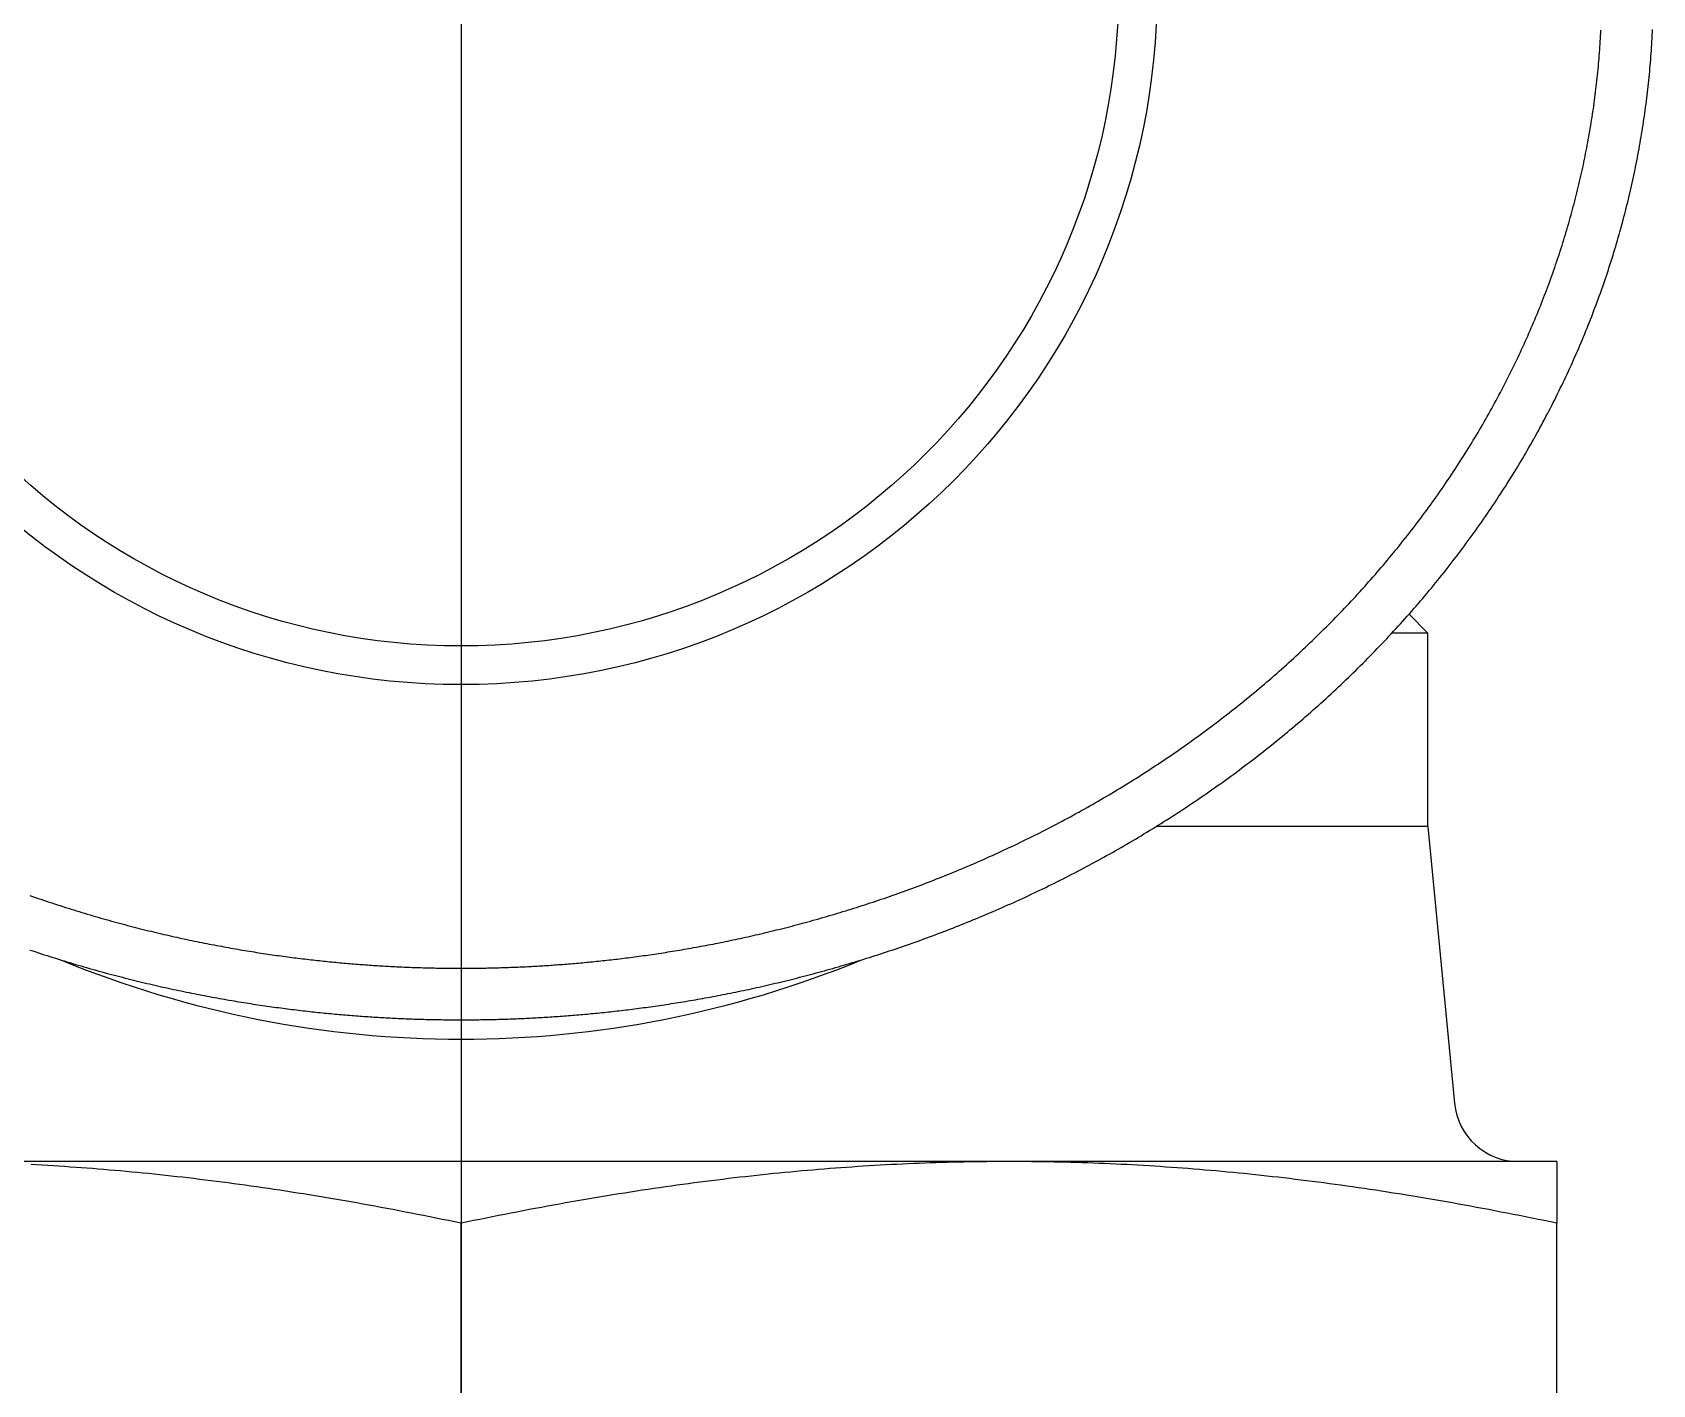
# Model space of a CAD drawing. Extents: x -15.1 to 63.3, y -18.2 to 57.5.
# Drawn here: x 48.72 to 61.28, y 36.47 to 46.96 of the extents above; entities that cross this region are included whole.
import ezdxf

# ---------------------------------------------------------------- set-up
doc = ezdxf.new("R2010")
doc.units = 0
doc.linetypes.add('CENTER', pattern=[50.8, 31.75, -6.35, 6.35, -6.35])
doc.layers.get('0').update_dxf_attribs({"linetype": 'CONTINUOUS'})
doc.layers.add('CENTER', color=1, linetype='CENTER')

msp = doc.modelspace()

# ---------------------------------------------------------------- linework, layer by layer
at = {"color": 7, "linetype": 'CONTINUOUS'}
for p, q in [((59.394709, 42.44666), (59.541369, 42.3)), ((59.541369, 42.3), (59.262148, 42.3)), ((59.541369, 40.8), (59.541369, 42.3)), ((59.541369, 40.8), (57.43376, 40.8)), ((59.541369, 40.8), (59.747894, 38.652144)), ((60.541369, 38.2), (43.541369, 38.2)), ((60.541369, 38.2), (60.541369, 37.721396)), ((52.041369, 12.478604), (52.041369, 37.721396)), ((60.541369, 12.478604), (60.541369, 37.721396))]:
    msp.add_line(p, q, dxfattribs=at)
at = {"color": 7}
for points in [[(52.0414, 39.3, 0), (52.0567, 39.3, 0), (52.0719, 39.3, 0), (52.0872, 39.3001, 0), (52.1025, 39.3002, 0), (52.1178, 39.3003, 0), (52.133, 39.3004, 0), (52.1483, 39.3005, 0), (52.1635, 39.3007, 0), (52.1788, 39.3008, 0), (52.194, 39.301, 0), (52.2093, 39.3013, 0), (52.2245, 39.3015, 0), (52.2397, 39.3018, 0), (52.255, 39.3021, 0), (52.2702, 39.3024, 0), (52.2855, 39.3027, 0), (52.3007, 39.3031, 0), (52.316, 39.3034, 0), (52.3312, 39.3038, 0), (52.3465, 39.3042, 0), (52.3618, 39.3047, 0), (52.3771, 39.3052, 0), (52.3923, 39.3056, 0), (52.4076, 39.3061, 0), (52.4229, 39.3067, 0), (52.4383, 39.3072, 0), (52.4536, 39.3078, 0), (52.4689, 39.3084, 0), (52.4843, 39.309, 0), (52.4996, 39.3097, 0), (52.515, 39.3104, 0), (52.5304, 39.3111, 0), (52.5458, 39.3118, 0), (52.5612, 39.3125, 0), (52.5767, 39.3133, 0), (52.5921, 39.3141, 0), (52.6076, 39.3149, 0), (52.6231, 39.3157, 0), (52.6386, 39.3166, 0), (52.6541, 39.3175, 0), (52.6697, 39.3184, 0), (52.6853, 39.3193, 0), (52.7009, 39.3203, 0), (52.7165, 39.3213, 0), (52.7321, 39.3223, 0), (52.7478, 39.3233, 0), (52.7635, 39.3244, 0), (52.7792, 39.3255, 0), (52.795, 39.3266, 0), (52.8108, 39.3277, 0), (52.8266, 39.3289, 0), (52.8424, 39.33, 0), (52.8583, 39.3312, 0), (52.8742, 39.3325, 0), (52.8901, 39.3337, 0), (52.9061, 39.335, 0), (52.9221, 39.3363, 0), (52.9381, 39.3377, 0), (52.9542, 39.339, 0), (52.9703, 39.3404, 0), (52.9865, 39.3419, 0), (53.0026, 39.3433, 0), (53.0189, 39.3448, 0), (53.0351, 39.3463, 0), (53.0515, 39.3478, 0), (53.0678, 39.3494, 0), (53.0842, 39.3509, 0), (53.1006, 39.3526, 0), (53.1171, 39.3542, 0), (53.1336, 39.3559, 0), (53.1502, 39.3576, 0), (53.1668, 39.3593, 0), (53.1835, 39.3611, 0), (53.2002, 39.3629, 0), (53.217, 39.3647, 0), (53.2338, 39.3666, 0), (53.2506, 39.3685, 0), (53.2676, 39.3704, 0), (53.2845, 39.3724, 0), (53.3015, 39.3744, 0), (53.3186, 39.3765, 0), (53.3357, 39.3785, 0), (53.3529, 39.3806, 0), (53.3701, 39.3828, 0), (53.3874, 39.385, 0), (53.4047, 39.3872, 0), (53.4221, 39.3894, 0), (53.4396, 39.3917, 0), (53.4571, 39.3941, 0), (53.4747, 39.3964, 0), (53.4923, 39.3989, 0), (53.51, 39.4013, 0), (53.5277, 39.4038, 0), (53.5456, 39.4063, 0), (53.5634, 39.4089, 0), (53.5814, 39.4115, 0), (53.5994, 39.4142, 0), (53.6174, 39.4169, 0), (53.6356, 39.4196, 0), (53.6538, 39.4224, 0), (53.672, 39.4252, 0), (53.6904, 39.4281, 0), (53.7088, 39.431, 0), (53.7273, 39.4339, 0), (53.7458, 39.4369, 0), (53.7644, 39.44, 0), (53.7831, 39.4431, 0), (53.8018, 39.4462, 0), (53.8207, 39.4494, 0), (53.8396, 39.4526, 0), (53.8585, 39.4559, 0), (53.8776, 39.4592, 0), (53.8967, 39.4626, 0), (53.9159, 39.466, 0), (53.9352, 39.4695, 0), (53.9545, 39.473, 0), (53.9739, 39.4765, 0), (53.9934, 39.4802, 0), (54.0129, 39.4838, 0), (54.0325, 39.4876, 0), (54.0522, 39.4913, 0), (54.0719, 39.4952, 0), (54.0917, 39.4991, 0), (54.1115, 39.503, 0), (54.1314, 39.507, 0), (54.1513, 39.511, 0), (54.1713, 39.5151, 0), (54.1914, 39.5192, 0), (54.2115, 39.5234, 0), (54.2317, 39.5277, 0), (54.2519, 39.532, 0), (54.2722, 39.5363, 0), (54.2926, 39.5408, 0), (54.313, 39.5452, 0), (54.3334, 39.5497, 0), (54.3539, 39.5543, 0), (54.3745, 39.5589, 0), (54.395, 39.5636, 0), (54.4157, 39.5684, 0), (54.4364, 39.5732, 0), (54.4571, 39.578, 0), (54.4779, 39.5829, 0), (54.4988, 39.5879, 0), (54.5197, 39.5929, 0), (54.5406, 39.598, 0), (54.5616, 39.6031, 0), (54.5826, 39.6083, 0), (54.6036, 39.6135, 0), (54.6247, 39.6188, 0), (54.6459, 39.6242, 0), (54.6671, 39.6296, 0), (54.6883, 39.635, 0), (54.7096, 39.6406, 0), (54.7309, 39.6461, 0), (54.7522, 39.6518, 0), (54.7736, 39.6575, 0), (54.7951, 39.6632, 0), (54.8165, 39.6691, 0), (54.838, 39.6749, 0), (54.8595, 39.6809, 0), (54.8811, 39.6868, 0), (54.9027, 39.6929, 0), (54.9244, 39.699, 0), (54.946, 39.7052, 0), (54.9677, 39.7114, 0), (54.9895, 39.7177, 0), (55.0112, 39.724, 0), (55.033, 39.7305, 0), (55.0548, 39.7369, 0), (55.0767, 39.7434, 0), (55.0986, 39.75, 0), (55.1205, 39.7567, 0), (55.1424, 39.7634, 0), (55.1644, 39.7702, 0), (55.1864, 39.777, 0), (55.2084, 39.7839, 0), (55.2304, 39.7909, 0), (55.2525, 39.7979, 0), (55.2746, 39.805, 0), (55.2967, 39.8121, 0), (55.3188, 39.8193, 0), (55.3409, 39.8266, 0), (55.3631, 39.8339, 0), (55.3853, 39.8413, 0), (55.4075, 39.8488, 0), (55.4297, 39.8563, 0), (55.452, 39.8639, 0), (55.4742, 39.8715, 0), (55.4965, 39.8792, 0), (55.5188, 39.887, 0), (55.5411, 39.8948, 0), (55.5634, 39.9027, 0), (55.5858, 39.9107, 0), (55.6081, 39.9187, 0), (55.6305, 39.9268, 0), (55.6529, 39.935, 0), (55.6752, 39.9432, 0), (55.6976, 39.9515, 0), (55.72, 39.9599, 0), (55.7425, 39.9683, 0), (55.7649, 39.9768, 0), (55.7873, 39.9854, 0), (55.8098, 39.994, 0), (55.8322, 40.0027, 0), (55.8547, 40.0114, 0), (55.8771, 40.0202, 0), (55.8996, 40.0291, 0), (55.9221, 40.0381, 0), (55.9446, 40.0471, 0), (55.9671, 40.0562, 0), (55.9896, 40.0654, 0), (56.0121, 40.0746, 0), (56.0346, 40.0839, 0), (56.0572, 40.0933, 0), (56.0797, 40.1027, 0), (56.1023, 40.1122, 0), (56.1248, 40.1218, 0), (56.1474, 40.1314, 0), (56.1699, 40.1411, 0), (56.1925, 40.1509, 0), (56.2151, 40.1607, 0), (56.2376, 40.1706, 0), (56.2602, 40.1806, 0), (56.2828, 40.1907, 0), (56.3054, 40.2008, 0), (56.3279, 40.2109, 0), (56.3505, 40.2212, 0), (56.3731, 40.2315, 0), (56.3957, 40.2419, 0), (56.4183, 40.2524, 0), (56.4409, 40.2629, 0), (56.4634, 40.2735, 0), (56.486, 40.2842, 0), (56.5086, 40.2949, 0), (56.5312, 40.3057, 0), (56.5537, 40.3166, 0), (56.5763, 40.3275, 0), (56.5989, 40.3385, 0), (56.6214, 40.3496, 0), (56.644, 40.3608, 0), (56.6665, 40.372, 0), (56.6891, 40.3833, 0), (56.7116, 40.3947, 0), (56.7342, 40.4061, 0), (56.7567, 40.4176, 0), (56.7792, 40.4292, 0), (56.8017, 40.4408, 0), (56.8242, 40.4525, 0), (56.8467, 40.4643, 0), (56.8692, 40.4762, 0), (56.8917, 40.4881, 0), (56.9141, 40.5001, 0), (56.9366, 40.5122, 0), (56.959, 40.5243, 0), (56.9814, 40.5365, 0), (57.0039, 40.5488, 0), (57.0263, 40.5611, 0), (57.0487, 40.5736, 0), (57.071, 40.5861, 0), (57.0934, 40.5986, 0), (57.1158, 40.6113, 0), (57.1381, 40.624, 0), (57.1604, 40.6368, 0), (57.1827, 40.6496, 0), (57.205, 40.6625, 0), (57.2273, 40.6755, 0), (57.2495, 40.6886, 0), (57.2718, 40.7017, 0), (57.294, 40.715, 0), (57.3162, 40.7282, 0), (57.3384, 40.7416, 0), (57.3605, 40.755, 0), (57.3827, 40.7685, 0), (57.4048, 40.7821, 0), (57.4269, 40.7957, 0), (57.449, 40.8095, 0), (57.471, 40.8233, 0), (57.4931, 40.8371, 0), (57.5151, 40.851, 0), (57.537, 40.8651, 0), (57.559, 40.8791, 0), (57.5809, 40.8933, 0), (57.6028, 40.9075, 0), (57.6247, 40.9218, 0), (57.6466, 40.9361, 0), (57.6684, 40.9506, 0), (57.6902, 40.9651, 0), (57.7119, 40.9796, 0), (57.7337, 40.9943, 0), (57.7554, 41.009, 0), (57.777, 41.0238, 0), (57.7987, 41.0386, 0), (57.8203, 41.0535, 0), (57.8418, 41.0685, 0), (57.8634, 41.0835, 0), (57.8849, 41.0987, 0), (57.9064, 41.1138, 0), (57.9278, 41.1291, 0), (57.9492, 41.1444, 0), (57.9706, 41.1598, 0), (57.9919, 41.1753, 0), (58.0132, 41.1908, 0), (58.0344, 41.2064, 0), (58.0557, 41.222, 0), (58.0768, 41.2378, 0), (58.098, 41.2536, 0), (58.1191, 41.2694, 0), (58.1401, 41.2853, 0), (58.1612, 41.3013, 0), (58.1821, 41.3174, 0), (58.2031, 41.3335, 0), (58.224, 41.3497, 0), (58.2448, 41.3659, 0), (58.2656, 41.3823, 0), (58.2864, 41.3986, 0), (58.3071, 41.4151, 0), (58.3278, 41.4316, 0), (58.3484, 41.4482, 0), (58.369, 41.4648, 0), (58.3895, 41.4815, 0), (58.41, 41.4982, 0), (58.4305, 41.5151, 0), (58.4509, 41.532, 0), (58.4712, 41.5489, 0), (58.4915, 41.5659, 0), (58.5117, 41.583, 0), (58.5319, 41.6001, 0), (58.5521, 41.6173, 0), (58.5722, 41.6346, 0), (58.5922, 41.6519, 0), (58.6122, 41.6693, 0), (58.6321, 41.6868, 0), (58.652, 41.7043, 0), (58.6718, 41.7218, 0), (58.6916, 41.7395, 0), (58.7113, 41.7572, 0), (58.731, 41.7749, 0), (58.7506, 41.7927, 0), (58.7702, 41.8106, 0), (58.7896, 41.8285, 0), (58.8091, 41.8465, 0), (58.8285, 41.8646, 0), (58.8478, 41.8827, 0), (58.867, 41.9008, 0), (58.8862, 41.9191, 0), (58.9054, 41.9373, 0), (58.9244, 41.9557, 0), (58.9435, 41.974, 0), (58.9624, 41.9925, 0), (58.9813, 42.011, 0), (59.0001, 42.0295, 0), (59.0189, 42.0481, 0), (59.0376, 42.0668, 0), (59.0563, 42.0855, 0), (59.0748, 42.1043, 0), (59.0934, 42.1231, 0), (59.1118, 42.142, 0), (59.1302, 42.1609, 0), (59.1485, 42.1799, 0), (59.1668, 42.1989, 0), (59.185, 42.218, 0), (59.2031, 42.2371, 0), (59.2212, 42.2563, 0), (59.2392, 42.2755, 0), (59.2571, 42.2948, 0), (59.2749, 42.3141, 0), (59.2927, 42.3335, 0), (59.3105, 42.3529, 0), (59.3281, 42.3723, 0), (59.3457, 42.3918, 0), (59.3632, 42.4114, 0), (59.3807, 42.431, 0), (59.398, 42.4506, 0), (59.4153, 42.4703, 0), (59.4326, 42.4901, 0), (59.4497, 42.5098, 0), (59.4668, 42.5297, 0), (59.4838, 42.5495, 0), (59.5008, 42.5694, 0), (59.5176, 42.5894, 0), (59.5344, 42.6094, 0), (59.5512, 42.6294, 0), (59.5678, 42.6495, 0), (59.5844, 42.6696, 0), (59.6009, 42.6898, 0), (59.6173, 42.71, 0), (59.6337, 42.7302, 0), (59.6499, 42.7505, 0), (59.6661, 42.7708, 0), (59.6822, 42.7912, 0), (59.6983, 42.8116, 0), (59.7143, 42.832, 0), (59.7301, 42.8525, 0), (59.746, 42.873, 0), (59.7617, 42.8935, 0), (59.7773, 42.9141, 0), (59.7929, 42.9347, 0), (59.8084, 42.9553, 0), (59.8238, 42.976, 0), (59.8391, 42.9967, 0), (59.8544, 43.0174, 0), (59.8695, 43.0382, 0), (59.8846, 43.059, 0), (59.8996, 43.0798, 0), (59.9146, 43.1007, 0), (59.9294, 43.1216, 0), (59.9442, 43.1425, 0), (59.9588, 43.1635, 0), (59.9735, 43.1844, 0), (59.988, 43.2054, 0), (60.0024, 43.2265, 0), (60.0168, 43.2475, 0), (60.031, 43.2686, 0), (60.0452, 43.2898, 0), (60.0594, 43.3109, 0), (60.0734, 43.3321, 0), (60.0873, 43.3533, 0), (60.1012, 43.3745, 0), (60.115, 43.3958, 0), (60.1287, 43.4171, 0), (60.1423, 43.4384, 0), (60.1559, 43.4597, 0), (60.1694, 43.4811, 0), (60.1827, 43.5025, 0), (60.1961, 43.5239, 0), (60.2093, 43.5453, 0), (60.2224, 43.5668, 0), (60.2355, 43.5883, 0), (60.2485, 43.6098, 0), (60.2614, 43.6313, 0), (60.2742, 43.6529, 0), (60.2869, 43.6745, 0), (60.2996, 43.6961, 0), (60.3121, 43.7177, 0), (60.3246, 43.7393, 0), (60.337, 43.761, 0), (60.3494, 43.7827, 0), (60.3616, 43.8044, 0), (60.3738, 43.8262, 0), (60.3859, 43.848, 0), (60.3979, 43.8697, 0), (60.4098, 43.8915, 0), (60.4216, 43.9134, 0), (60.4334, 43.9352, 0), (60.4451, 43.9571, 0), (60.4567, 43.979, 0), (60.4682, 44.0009, 0), (60.4796, 44.0228, 0), (60.491, 44.0448, 0), (60.5022, 44.0667, 0), (60.5134, 44.0887, 0), (60.5245, 44.1107, 0), (60.5356, 44.1328, 0), (60.5465, 44.1548, 0), (60.5574, 44.1769, 0), (60.5682, 44.199, 0), (60.5789, 44.2211, 0), (60.5895, 44.2432, 0), (60.6, 44.2653, 0), (60.6105, 44.2875, 0), (60.6208, 44.3096, 0), (60.6311, 44.3318, 0), (60.6414, 44.354, 0), (60.6515, 44.3762, 0), (60.6615, 44.3985, 0), (60.6715, 44.4207, 0), (60.6814, 44.443, 0), (60.6912, 44.4653, 0), (60.7009, 44.4876, 0), (60.7106, 44.5099, 0), (60.7202, 44.5323, 0), (60.7296, 44.5546, 0), (60.739, 44.577, 0), (60.7484, 44.5994, 0), (60.7576, 44.6218, 0), (60.7668, 44.6442, 0), (60.7759, 44.6666, 0), (60.7849, 44.689, 0), (60.7938, 44.7115, 0), (60.8026, 44.734, 0), (60.8114, 44.7565, 0), (60.8201, 44.779, 0), (60.8287, 44.8015, 0), (60.8372, 44.824, 0), (60.8456, 44.8465, 0), (60.854, 44.8691, 0), (60.8623, 44.8917, 0), (60.8705, 44.9143, 0), (60.8786, 44.9368, 0), (60.8866, 44.9595, 0), (60.8946, 44.9821, 0), (60.9025, 45.0047, 0), (60.9103, 45.0273, 0), (60.918, 45.05, 0), (60.9256, 45.0727, 0), (60.9332, 45.0954, 0), (60.9407, 45.118, 0), (60.9481, 45.1408, 0), (60.9554, 45.1635, 0), (60.9626, 45.1862, 0), (60.9698, 45.2089, 0), (60.9769, 45.2317, 0), (60.9839, 45.2544, 0), (60.9908, 45.2772, 0), (60.9976, 45.3, 0), (61.0044, 45.3228, 0), (61.0111, 45.3456, 0), (61.0177, 45.3684, 0), (61.0242, 45.3912, 0), (61.0307, 45.414, 0), (61.037, 45.4369, 0), (61.0433, 45.4597, 0), (61.0495, 45.4826, 0), (61.0556, 45.5054, 0), (61.0617, 45.5283, 0), (61.0676, 45.5512, 0), (61.0735, 45.5741, 0), (61.0793, 45.597, 0), (61.0851, 45.6199, 0), (61.0907, 45.6428, 0), (61.0963, 45.6657, 0), (61.1018, 45.6886, 0), (61.1072, 45.7116, 0), (61.1125, 45.7345, 0), (61.1178, 45.7575, 0), (61.123, 45.7804, 0), (61.1281, 45.8034, 0), (61.1331, 45.8264, 0), (61.138, 45.8493, 0), (61.1429, 45.8723, 0), (61.1477, 45.8953, 0), (61.1524, 45.9183, 0), (61.157, 45.9413, 0), (61.1615, 45.9643, 0), (61.166, 45.9873, 0), (61.1704, 46.0104, 0), (61.1747, 46.0334, 0), (61.1789, 46.0564, 0), (61.1831, 46.0795, 0), (61.1872, 46.1025, 0), (61.1912, 46.1256, 0), (61.1951, 46.1486, 0), (61.1989, 46.1717, 0), (61.2027, 46.1948, 0), (61.2064, 46.2178, 0), (61.21, 46.2409, 0), (61.2135, 46.264, 0), (61.2169, 46.2871, 0), (61.2203, 46.3102, 0), (61.2236, 46.3333, 0), (61.2268, 46.3564, 0), (61.2299, 46.3795, 0), (61.233, 46.4026, 0), (61.236, 46.4257, 0), (61.2389, 46.4488, 0), (61.2417, 46.4719, 0), (61.2444, 46.4951, 0), (61.2471, 46.5182, 0), (61.2497, 46.5413, 0), (61.2522, 46.5645, 0), (61.2546, 46.5876, 0), (61.257, 46.6107, 0), (61.2593, 46.6339, 0), (61.2615, 46.657, 0), (61.2636, 46.6802, 0), (61.2656, 46.7033, 0), (61.2676, 46.7265, 0), (61.2695, 46.7496, 0), (61.2713, 46.7728, 0), (61.273, 46.796, 0), (61.2746, 46.8191, 0), (61.2762, 46.8423, 0), (61.2777, 46.8654, 0), (61.2791, 46.8886, 0), (61.2805, 46.9118, 0), (61.2817, 46.9349, 0), (61.2829, 46.9581, 0), (61.284, 46.9813, 0)], [(52.0414, 39.7, 0), (52.0561, 39.7, 0), (52.0708, 39.7, 0), (52.0855, 39.7001, 0), (52.1002, 39.7002, 0), (52.1149, 39.7002, 0), (52.1296, 39.7004, 0), (52.1443, 39.7005, 0), (52.159, 39.7006, 0), (52.1736, 39.7008, 0), (52.1883, 39.701, 0), (52.203, 39.7012, 0), (52.2177, 39.7015, 0), (52.2323, 39.7017, 0), (52.247, 39.702, 0), (52.2617, 39.7023, 0), (52.2763, 39.7026, 0), (52.291, 39.7029, 0), (52.3057, 39.7033, 0), (52.3204, 39.7037, 0), (52.3351, 39.7041, 0), (52.3498, 39.7045, 0), (52.3645, 39.705, 0), (52.3792, 39.7054, 0), (52.3939, 39.7059, 0), (52.4087, 39.7064, 0), (52.4234, 39.707, 0), (52.4382, 39.7075, 0), (52.4529, 39.7081, 0), (52.4677, 39.7087, 0), (52.4825, 39.7093, 0), (52.4973, 39.71, 0), (52.5121, 39.7106, 0), (52.5269, 39.7113, 0), (52.5418, 39.7121, 0), (52.5566, 39.7128, 0), (52.5715, 39.7135, 0), (52.5864, 39.7143, 0), (52.6013, 39.7151, 0), (52.6162, 39.716, 0), (52.6312, 39.7168, 0), (52.6462, 39.7177, 0), (52.6612, 39.7186, 0), (52.6762, 39.7195, 0), (52.6912, 39.7205, 0), (52.7063, 39.7214, 0), (52.7214, 39.7224, 0), (52.7365, 39.7235, 0), (52.7516, 39.7245, 0), (52.7668, 39.7256, 0), (52.782, 39.7267, 0), (52.7972, 39.7278, 0), (52.8124, 39.7289, 0), (52.8277, 39.7301, 0), (52.843, 39.7313, 0), (52.8583, 39.7325, 0), (52.8737, 39.7337, 0), (52.8891, 39.735, 0), (52.9045, 39.7363, 0), (52.92, 39.7376, 0), (52.9355, 39.7389, 0), (52.9511, 39.7403, 0), (52.9666, 39.7417, 0), (52.9823, 39.7431, 0), (52.9979, 39.7445, 0), (53.0136, 39.746, 0), (53.0294, 39.7475, 0), (53.0451, 39.749, 0), (53.061, 39.7506, 0), (53.0768, 39.7522, 0), (53.0927, 39.7538, 0), (53.1087, 39.7554, 0), (53.1247, 39.7571, 0), (53.1407, 39.7588, 0), (53.1568, 39.7605, 0), (53.1729, 39.7623, 0), (53.1891, 39.7641, 0), (53.2053, 39.7659, 0), (53.2216, 39.7678, 0), (53.2379, 39.7697, 0), (53.2543, 39.7716, 0), (53.2707, 39.7736, 0), (53.2872, 39.7756, 0), (53.3037, 39.7776, 0), (53.3203, 39.7797, 0), (53.3369, 39.7818, 0), (53.3536, 39.7839, 0), (53.3704, 39.7861, 0), (53.3871, 39.7883, 0), (53.404, 39.7905, 0), (53.4209, 39.7928, 0), (53.4379, 39.7951, 0), (53.4549, 39.7975, 0), (53.472, 39.7999, 0), (53.4891, 39.8023, 0), (53.5063, 39.8048, 0), (53.5236, 39.8073, 0), (53.5409, 39.8099, 0), (53.5583, 39.8125, 0), (53.5757, 39.8151, 0), (53.5932, 39.8178, 0), (53.6108, 39.8205, 0), (53.6285, 39.8232, 0), (53.6462, 39.826, 0), (53.6639, 39.8289, 0), (53.6818, 39.8318, 0), (53.6997, 39.8347, 0), (53.7177, 39.8377, 0), (53.7357, 39.8407, 0), (53.7538, 39.8437, 0), (53.772, 39.8469, 0), (53.7902, 39.85, 0), (53.8086, 39.8532, 0), (53.827, 39.8564, 0), (53.8454, 39.8597, 0), (53.864, 39.8631, 0), (53.8826, 39.8665, 0), (53.9012, 39.8699, 0), (53.92, 39.8734, 0), (53.9388, 39.8769, 0), (53.9576, 39.8805, 0), (53.9765, 39.8841, 0), (53.9955, 39.8878, 0), (54.0145, 39.8915, 0), (54.0336, 39.8953, 0), (54.0527, 39.8992, 0), (54.0719, 39.903, 0), (54.0911, 39.907, 0), (54.1104, 39.911, 0), (54.1298, 39.915, 0), (54.1492, 39.9191, 0), (54.1687, 39.9232, 0), (54.1882, 39.9274, 0), (54.2077, 39.9317, 0), (54.2274, 39.9359, 0), (54.247, 39.9403, 0), (54.2667, 39.9447, 0), (54.2865, 39.9491, 0), (54.3063, 39.9536, 0), (54.3262, 39.9582, 0), (54.3461, 39.9628, 0), (54.366, 39.9675, 0), (54.386, 39.9722, 0), (54.406, 39.977, 0), (54.4261, 39.9818, 0), (54.4462, 39.9867, 0), (54.4664, 39.9916, 0), (54.4866, 39.9966, 0), (54.5069, 40.0016, 0), (54.5272, 40.0067, 0), (54.5475, 40.0118, 0), (54.5679, 40.0171, 0), (54.5883, 40.0223, 0), (54.6087, 40.0276, 0), (54.6292, 40.033, 0), (54.6497, 40.0384, 0), (54.6703, 40.0439, 0), (54.6909, 40.0494, 0), (54.7115, 40.055, 0), (54.7322, 40.0607, 0), (54.7529, 40.0664, 0), (54.7736, 40.0721, 0), (54.7944, 40.0779, 0), (54.8152, 40.0838, 0), (54.836, 40.0897, 0), (54.8569, 40.0957, 0), (54.8778, 40.1018, 0), (54.8987, 40.1079, 0), (54.9196, 40.114, 0), (54.9406, 40.1202, 0), (54.9616, 40.1265, 0), (54.9826, 40.1329, 0), (55.0037, 40.1392, 0), (55.0248, 40.1457, 0), (55.0459, 40.1522, 0), (55.067, 40.1588, 0), (55.0881, 40.1654, 0), (55.1093, 40.1721, 0), (55.1305, 40.1788, 0), (55.1517, 40.1856, 0), (55.173, 40.1925, 0), (55.1942, 40.1994, 0), (55.2155, 40.2064, 0), (55.2368, 40.2134, 0), (55.2581, 40.2205, 0), (55.2795, 40.2277, 0), (55.3008, 40.2349, 0), (55.3222, 40.2422, 0), (55.3436, 40.2496, 0), (55.365, 40.257, 0), (55.3864, 40.2644, 0), (55.4078, 40.272, 0), (55.4292, 40.2796, 0), (55.4507, 40.2872, 0), (55.4722, 40.2949, 0), (55.4936, 40.3027, 0), (55.5151, 40.3105, 0), (55.5366, 40.3184, 0), (55.5581, 40.3264, 0), (55.5796, 40.3344, 0), (55.6012, 40.3425, 0), (55.6227, 40.3507, 0), (55.6442, 40.3589, 0), (55.6658, 40.3672, 0), (55.6873, 40.3755, 0), (55.7089, 40.3839, 0), (55.7304, 40.3924, 0), (55.752, 40.4009, 0), (55.7736, 40.4095, 0), (55.7952, 40.4182, 0), (55.8168, 40.4269, 0), (55.8384, 40.4357, 0), (55.86, 40.4446, 0), (55.8816, 40.4535, 0), (55.9033, 40.4625, 0), (55.9249, 40.4715, 0), (55.9465, 40.4806, 0), (55.9682, 40.4898, 0), (55.9898, 40.4991, 0), (56.0115, 40.5084, 0), (56.0331, 40.5178, 0), (56.0548, 40.5272, 0), (56.0765, 40.5367, 0), (56.0981, 40.5463, 0), (56.1198, 40.5559, 0), (56.1414, 40.5656, 0), (56.1631, 40.5754, 0), (56.1848, 40.5852, 0), (56.2064, 40.5951, 0), (56.2281, 40.6051, 0), (56.2498, 40.6151, 0), (56.2714, 40.6252, 0), (56.2931, 40.6354, 0), (56.3147, 40.6456, 0), (56.3364, 40.6559, 0), (56.358, 40.6663, 0), (56.3797, 40.6767, 0), (56.4013, 40.6872, 0), (56.423, 40.6978, 0), (56.4446, 40.7084, 0), (56.4662, 40.7191, 0), (56.4878, 40.7299, 0), (56.5095, 40.7407, 0), (56.5311, 40.7516, 0), (56.5527, 40.7625, 0), (56.5743, 40.7736, 0), (56.5958, 40.7847, 0), (56.6174, 40.7958, 0), (56.639, 40.8071, 0), (56.6605, 40.8184, 0), (56.6821, 40.8297, 0), (56.7036, 40.8411, 0), (56.7252, 40.8526, 0), (56.7467, 40.8642, 0), (56.7682, 40.8758, 0), (56.7897, 40.8875, 0), (56.8111, 40.8993, 0), (56.8326, 40.9111, 0), (56.8541, 40.923, 0), (56.8755, 40.935, 0), (56.8969, 40.9471, 0), (56.9183, 40.9592, 0), (56.9397, 40.9713, 0), (56.9611, 40.9836, 0), (56.9825, 40.9959, 0), (57.0038, 41.0083, 0), (57.0252, 41.0207, 0), (57.0465, 41.0332, 0), (57.0678, 41.0458, 0), (57.089, 41.0585, 0), (57.1103, 41.0712, 0), (57.1315, 41.084, 0), (57.1527, 41.0968, 0), (57.1739, 41.1097, 0), (57.1951, 41.1227, 0), (57.2163, 41.1358, 0), (57.2374, 41.1489, 0), (57.2585, 41.1621, 0), (57.2796, 41.1754, 0), (57.3007, 41.1887, 0), (57.3217, 41.2021, 0), (57.3427, 41.2156, 0), (57.3637, 41.2291, 0), (57.3847, 41.2428, 0), (57.4056, 41.2564, 0), (57.4265, 41.2702, 0), (57.4474, 41.284, 0), (57.4682, 41.2978, 0), (57.489, 41.3118, 0), (57.5098, 41.3258, 0), (57.5306, 41.3398, 0), (57.5513, 41.354, 0), (57.572, 41.3682, 0), (57.5927, 41.3824, 0), (57.6133, 41.3968, 0), (57.6339, 41.4112, 0), (57.6544, 41.4256, 0), (57.675, 41.4401, 0), (57.6955, 41.4547, 0), (57.7159, 41.4694, 0), (57.7364, 41.4841, 0), (57.7567, 41.4988, 0), (57.7771, 41.5137, 0), (57.7974, 41.5286, 0), (57.8177, 41.5436, 0), (57.8379, 41.5586, 0), (57.8581, 41.5737, 0), (57.8783, 41.5888, 0), (57.8984, 41.604, 0), (57.9185, 41.6193, 0), (57.9385, 41.6347, 0), (57.9585, 41.6501, 0), (57.9785, 41.6655, 0), (57.9984, 41.681, 0), (58.0183, 41.6966, 0), (58.0381, 41.7123, 0), (58.0579, 41.728, 0), (58.0777, 41.7437, 0), (58.0974, 41.7596, 0), (58.117, 41.7754, 0), (58.1366, 41.7914, 0), (58.1562, 41.8074, 0), (58.1757, 41.8235, 0), (58.1952, 41.8396, 0), (58.2146, 41.8558, 0), (58.234, 41.872, 0), (58.2533, 41.8883, 0), (58.2726, 41.9047, 0), (58.2918, 41.9211, 0), (58.311, 41.9375, 0), (58.3301, 41.9541, 0), (58.3492, 41.9707, 0), (58.3682, 41.9873, 0), (58.3871, 42.004, 0), (58.4061, 42.0208, 0), (58.4249, 42.0376, 0), (58.4437, 42.0545, 0), (58.4625, 42.0714, 0), (58.4812, 42.0884, 0), (58.4998, 42.1054, 0), (58.5184, 42.1225, 0), (58.537, 42.1397, 0), (58.5554, 42.1569, 0), (58.5738, 42.1742, 0), (58.5922, 42.1915, 0), (58.6105, 42.2088, 0), (58.6287, 42.2263, 0), (58.6469, 42.2437, 0), (58.6651, 42.2613, 0), (58.6831, 42.2788, 0), (58.7011, 42.2965, 0), (58.7191, 42.3141, 0), (58.737, 42.3319, 0), (58.7548, 42.3496, 0), (58.7725, 42.3675, 0), (58.7902, 42.3854, 0), (58.8079, 42.4033, 0), (58.8255, 42.4213, 0), (58.843, 42.4393, 0), (58.8604, 42.4573, 0), (58.8778, 42.4755, 0), (58.8951, 42.4936, 0), (58.9124, 42.5118, 0), (58.9296, 42.5301, 0), (58.9467, 42.5484, 0), (58.9638, 42.5667, 0), (58.9808, 42.5851, 0), (58.9977, 42.6036, 0), (59.0146, 42.6221, 0), (59.0314, 42.6406, 0), (59.0481, 42.6591, 0), (59.0648, 42.6778, 0), (59.0814, 42.6964, 0), (59.0979, 42.7151, 0), (59.1144, 42.7338, 0), (59.1308, 42.7526, 0), (59.1471, 42.7714, 0), (59.1634, 42.7903, 0), (59.1796, 42.8092, 0), (59.1957, 42.8281, 0), (59.2117, 42.8471, 0), (59.2277, 42.8661, 0), (59.2436, 42.8852, 0), (59.2594, 42.9042, 0), (59.2752, 42.9234, 0), (59.2909, 42.9425, 0), (59.3065, 42.9617, 0), (59.322, 42.981, 0), (59.3375, 43.0003, 0), (59.3529, 43.0196, 0), (59.3682, 43.0389, 0), (59.3835, 43.0583, 0), (59.3986, 43.0777, 0), (59.4137, 43.0972, 0), (59.4287, 43.1166, 0), (59.4437, 43.1361, 0), (59.4586, 43.1557, 0), (59.4733, 43.1753, 0), (59.4881, 43.1949, 0), (59.5027, 43.2145, 0), (59.5173, 43.2342, 0), (59.5317, 43.2539, 0), (59.5461, 43.2736, 0), (59.5605, 43.2933, 0), (59.5747, 43.3131, 0), (59.5889, 43.3329, 0), (59.603, 43.3528, 0), (59.617, 43.3726, 0), (59.6309, 43.3925, 0), (59.6448, 43.4124, 0), (59.6586, 43.4324, 0), (59.6723, 43.4523, 0), (59.6859, 43.4723, 0), (59.6994, 43.4923, 0), (59.7129, 43.5124, 0), (59.7263, 43.5324, 0), (59.7396, 43.5525, 0), (59.7529, 43.5726, 0), (59.766, 43.5928, 0), (59.7791, 43.6129, 0), (59.7921, 43.6331, 0), (59.805, 43.6533, 0), (59.8179, 43.6736, 0), (59.8306, 43.6938, 0), (59.8433, 43.7141, 0), (59.856, 43.7344, 0), (59.8685, 43.7547, 0), (59.8809, 43.7751, 0), (59.8933, 43.7955, 0), (59.9056, 43.8159, 0), (59.9179, 43.8363, 0), (59.93, 43.8567, 0), (59.9421, 43.8772, 0), (59.9541, 43.8976, 0), (59.966, 43.9181, 0), (59.9778, 43.9387, 0), (59.9896, 43.9592, 0), (60.0013, 43.9797, 0), (60.0129, 44.0003, 0), (60.0244, 44.0209, 0), (60.0358, 44.0415, 0), (60.0472, 44.0622, 0), (60.0585, 44.0828, 0), (60.0697, 44.1035, 0), (60.0809, 44.1242, 0), (60.0919, 44.1449, 0), (60.1029, 44.1656, 0), (60.1138, 44.1864, 0), (60.1246, 44.2071, 0), (60.1354, 44.2279, 0), (60.146, 44.2487, 0), (60.1566, 44.2695, 0), (60.1671, 44.2904, 0), (60.1776, 44.3112, 0), (60.1879, 44.3321, 0), (60.1982, 44.353, 0), (60.2084, 44.3739, 0), (60.2185, 44.3948, 0), (60.2286, 44.4157, 0), (60.2386, 44.4366, 0), (60.2485, 44.4576, 0), (60.2583, 44.4786, 0), (60.268, 44.4996, 0), (60.2777, 44.5206, 0), (60.2873, 44.5416, 0), (60.2968, 44.5626, 0), (60.3062, 44.5837, 0), (60.3156, 44.6047, 0), (60.3248, 44.6258, 0), (60.334, 44.6469, 0), (60.3432, 44.668, 0), (60.3522, 44.6891, 0), (60.3612, 44.7103, 0), (60.3701, 44.7314, 0), (60.3789, 44.7526, 0), (60.3876, 44.7738, 0), (60.3963, 44.7949, 0), (60.4049, 44.8161, 0), (60.4134, 44.8374, 0), (60.4218, 44.8586, 0), (60.4302, 44.8798, 0), (60.4384, 44.9011, 0), (60.4467, 44.9223, 0), (60.4548, 44.9436, 0), (60.4628, 44.9649, 0), (60.4708, 44.9862, 0), (60.4787, 45.0075, 0), (60.4865, 45.0288, 0), (60.4943, 45.0502, 0), (60.5019, 45.0715, 0), (60.5095, 45.0929, 0), (60.5171, 45.1142, 0), (60.5245, 45.1356, 0), (60.5319, 45.157, 0), (60.5392, 45.1784, 0), (60.5464, 45.1998, 0), (60.5535, 45.2212, 0), (60.5606, 45.2426, 0), (60.5676, 45.2641, 0), (60.5745, 45.2855, 0), (60.5813, 45.307, 0), (60.5881, 45.3284, 0), (60.5948, 45.3499, 0), (60.6014, 45.3714, 0), (60.6079, 45.3929, 0), (60.6144, 45.4144, 0), (60.6207, 45.4359, 0), (60.627, 45.4574, 0), (60.6333, 45.479, 0), (60.6394, 45.5005, 0), (60.6455, 45.522, 0), (60.6515, 45.5436, 0), (60.6575, 45.5652, 0), (60.6633, 45.5867, 0), (60.6691, 45.6083, 0), (60.6748, 45.6299, 0), (60.6804, 45.6515, 0), (60.686, 45.6731, 0), (60.6915, 45.6947, 0), (60.6969, 45.7163, 0), (60.7022, 45.7379, 0), (60.7075, 45.7595, 0), (60.7126, 45.7812, 0), (60.7177, 45.8028, 0), (60.7228, 45.8244, 0), (60.7277, 45.8461, 0), (60.7326, 45.8677, 0), (60.7374, 45.8894, 0), (60.7422, 45.9111, 0), (60.7468, 45.9327, 0), (60.7514, 45.9544, 0), (60.7559, 45.9761, 0), (60.7604, 45.9978, 0), (60.7647, 46.0195, 0), (60.769, 46.0412, 0), (60.7732, 46.0629, 0), (60.7774, 46.0846, 0), (60.7814, 46.1063, 0), (60.7854, 46.128, 0), (60.7893, 46.1498, 0), (60.7932, 46.1715, 0), (60.7969, 46.1932, 0), (60.8006, 46.215, 0), (60.8042, 46.2367, 0), (60.8078, 46.2585, 0), (60.8113, 46.2802, 0), (60.8147, 46.302, 0), (60.818, 46.3237, 0), (60.8212, 46.3455, 0), (60.8244, 46.3673, 0), (60.8275, 46.389, 0), (60.8305, 46.4108, 0), (60.8335, 46.4326, 0), (60.8364, 46.4544, 0), (60.8392, 46.4761, 0), (60.8419, 46.4979, 0), (60.8446, 46.5197, 0), (60.8471, 46.5415, 0), (60.8497, 46.5633, 0), (60.8521, 46.5851, 0), (60.8545, 46.6069, 0), (60.8568, 46.6287, 0), (60.859, 46.6505, 0), (60.8611, 46.6723, 0), (60.8632, 46.6942, 0), (60.8652, 46.716, 0), (60.8671, 46.7378, 0), (60.8689, 46.7596, 0), (60.8707, 46.7814, 0), (60.8724, 46.8032, 0), (60.8741, 46.8251, 0), (60.8756, 46.8469, 0), (60.8771, 46.8687, 0), (60.8785, 46.8906, 0), (60.8798, 46.9124, 0), (60.8811, 46.9342, 0), (60.8823, 46.956, 0), (60.8834, 46.9779, 0)], [(48.6962, 40.2643, 0), (48.7176, 40.2569, 0), (48.739, 40.2495, 0), (48.7604, 40.2421, 0), (48.7817, 40.2348, 0), (48.8031, 40.2276, 0), (48.8244, 40.2204, 0), (48.8457, 40.2133, 0), (48.867, 40.2062, 0), (48.8882, 40.1993, 0), (48.9095, 40.1923, 0), (48.9307, 40.1855, 0), (48.9519, 40.1787, 0), (48.9731, 40.1719, 0), (48.9943, 40.1652, 0), (49.0154, 40.1586, 0), (49.0366, 40.152, 0), (49.0577, 40.1455, 0), (49.0787, 40.1391, 0), (49.0998, 40.1327, 0), (49.1208, 40.1263, 0), (49.1418, 40.12, 0), (49.1628, 40.1138, 0), (49.1837, 40.1077, 0), (49.2047, 40.1016, 0), (49.2255, 40.0955, 0), (49.2464, 40.0895, 0), (49.2672, 40.0836, 0), (49.288, 40.0777, 0), (49.3088, 40.0719, 0), (49.3295, 40.0662, 0), (49.3502, 40.0605, 0), (49.3709, 40.0548, 0), (49.3915, 40.0492, 0), (49.4121, 40.0437, 0), (49.4327, 40.0382, 0), (49.4532, 40.0328, 0), (49.4737, 40.0274, 0), (49.4942, 40.0221, 0), (49.5146, 40.0169, 0), (49.535, 40.0117, 0), (49.5553, 40.0065, 0), (49.5756, 40.0014, 0), (49.5959, 39.9964, 0), (49.6161, 39.9914, 0), (49.6363, 39.9865, 0), (49.6564, 39.9816, 0), (49.6765, 39.9768, 0), (49.6965, 39.972, 0), (49.7165, 39.9673, 0), (49.7365, 39.9627, 0), (49.7564, 39.9581, 0), (49.7763, 39.9535, 0), (49.7961, 39.949, 0), (49.8159, 39.9446, 0), (49.8356, 39.9402, 0), (49.8552, 39.9358, 0), (49.8749, 39.9315, 0), (49.8944, 39.9273, 0), (49.914, 39.9231, 0), (49.9334, 39.919, 0), (49.9528, 39.9149, 0), (49.9722, 39.9109, 0), (49.9915, 39.9069, 0), (50.0108, 39.903, 0), (50.03, 39.8991, 0), (50.0491, 39.8953, 0), (50.0682, 39.8915, 0), (50.0872, 39.8878, 0), (50.1062, 39.8841, 0), (50.1251, 39.8805, 0), (50.144, 39.8769, 0), (50.1627, 39.8734, 0), (50.1815, 39.8699, 0), (50.2001, 39.8665, 0), (50.2187, 39.8631, 0), (50.2371, 39.8597, 0), (50.2556, 39.8565, 0), (50.2739, 39.8532, 0), (50.2922, 39.85, 0), (50.3104, 39.8469, 0), (50.3286, 39.8438, 0), (50.3467, 39.8407, 0), (50.3647, 39.8377, 0), (50.3826, 39.8347, 0), (50.4005, 39.8318, 0), (50.4184, 39.8289, 0), (50.4361, 39.8261, 0), (50.4538, 39.8233, 0), (50.4714, 39.8205, 0), (50.489, 39.8178, 0), (50.5065, 39.8151, 0), (50.524, 39.8125, 0), (50.5414, 39.8099, 0), (50.5587, 39.8073, 0), (50.576, 39.8048, 0), (50.5932, 39.8024, 0), (50.6103, 39.7999, 0), (50.6274, 39.7975, 0), (50.6444, 39.7952, 0), (50.6614, 39.7929, 0), (50.6783, 39.7906, 0), (50.6952, 39.7883, 0), (50.712, 39.7861, 0), (50.7288, 39.784, 0), (50.7455, 39.7818, 0), (50.7621, 39.7797, 0), (50.7787, 39.7777, 0), (50.7953, 39.7756, 0), (50.8118, 39.7736, 0), (50.8282, 39.7717, 0), (50.8446, 39.7697, 0), (50.861, 39.7678, 0), (50.8772, 39.766, 0), (50.8935, 39.7641, 0), (50.9097, 39.7623, 0), (50.9258, 39.7606, 0), (50.9419, 39.7588, 0), (50.958, 39.7571, 0), (50.974, 39.7555, 0), (50.99, 39.7538, 0), (51.0059, 39.7522, 0), (51.0218, 39.7506, 0), (51.0376, 39.7491, 0), (51.0534, 39.7475, 0), (51.0691, 39.746, 0), (51.0848, 39.7446, 0), (51.1005, 39.7431, 0), (51.1161, 39.7417, 0), (51.1317, 39.7403, 0), (51.1472, 39.7389, 0), (51.1627, 39.7376, 0), (51.1782, 39.7363, 0), (51.1936, 39.735, 0), (51.209, 39.7337, 0), (51.2244, 39.7325, 0), (51.2397, 39.7313, 0), (51.255, 39.7301, 0), (51.2703, 39.7289, 0), (51.2856, 39.7278, 0), (51.3008, 39.7266, 0), (51.316, 39.7255, 0), (51.3311, 39.7245, 0), (51.3463, 39.7234, 0), (51.3614, 39.7224, 0), (51.3765, 39.7214, 0), (51.3915, 39.7204, 0), (51.4066, 39.7195, 0), (51.4216, 39.7186, 0), (51.4366, 39.7177, 0), (51.4515, 39.7168, 0), (51.4665, 39.7159, 0), (51.4814, 39.7151, 0), (51.4963, 39.7143, 0), (51.5112, 39.7135, 0), (51.5261, 39.7128, 0), (51.541, 39.712, 0), (51.5558, 39.7113, 0), (51.5706, 39.7106, 0), (51.5855, 39.7099, 0), (51.6003, 39.7093, 0), (51.615, 39.7087, 0), (51.6298, 39.7081, 0), (51.6446, 39.7075, 0), (51.6593, 39.7069, 0), (51.6741, 39.7064, 0), (51.6888, 39.7059, 0), (51.7035, 39.7054, 0), (51.7182, 39.7049, 0), (51.7329, 39.7045, 0), (51.7476, 39.7041, 0), (51.7623, 39.7037, 0), (51.777, 39.7033, 0), (51.7917, 39.7029, 0), (51.8064, 39.7026, 0), (51.8211, 39.7023, 0), (51.8357, 39.702, 0), (51.8504, 39.7017, 0), (51.8651, 39.7014, 0), (51.8798, 39.7012, 0), (51.8944, 39.701, 0), (51.9091, 39.7008, 0), (51.9238, 39.7006, 0), (51.9385, 39.7005, 0), (51.9532, 39.7004, 0), (51.9678, 39.7002, 0), (51.9825, 39.7002, 0), (51.9972, 39.7001, 0), (52.0119, 39.7, 0), (52.0266, 39.7, 0), (52.0414, 39.7, 0)], [(48.6972, 39.8412, 0), (48.7194, 39.8338, 0), (48.7415, 39.8264, 0), (48.7637, 39.8191, 0), (48.7858, 39.8119, 0), (48.8079, 39.8048, 0), (48.83, 39.7977, 0), (48.852, 39.7907, 0), (48.874, 39.7837, 0), (48.8961, 39.7768, 0), (48.918, 39.77, 0), (48.94, 39.7632, 0), (48.9619, 39.7565, 0), (48.9838, 39.7498, 0), (49.0057, 39.7432, 0), (49.0276, 39.7367, 0), (49.0494, 39.7302, 0), (49.0712, 39.7238, 0), (49.0929, 39.7175, 0), (49.1147, 39.7112, 0), (49.1364, 39.705, 0), (49.158, 39.6988, 0), (49.1797, 39.6927, 0), (49.2013, 39.6866, 0), (49.2229, 39.6807, 0), (49.2444, 39.6747, 0), (49.2659, 39.6688, 0), (49.2874, 39.663, 0), (49.3088, 39.6573, 0), (49.3302, 39.6516, 0), (49.3515, 39.6459, 0), (49.3729, 39.6404, 0), (49.3941, 39.6348, 0), (49.4154, 39.6294, 0), (49.4366, 39.624, 0), (49.4577, 39.6186, 0), (49.4788, 39.6133, 0), (49.4999, 39.6081, 0), (49.5209, 39.6029, 0), (49.5419, 39.5978, 0), (49.5629, 39.5927, 0), (49.5837, 39.5877, 0), (49.6046, 39.5828, 0), (49.6254, 39.5779, 0), (49.6461, 39.573, 0), (49.6668, 39.5682, 0), (49.6875, 39.5635, 0), (49.7081, 39.5588, 0), (49.7287, 39.5542, 0), (49.7492, 39.5496, 0), (49.7696, 39.5451, 0), (49.79, 39.5406, 0), (49.8104, 39.5362, 0), (49.8307, 39.5319, 0), (49.8509, 39.5276, 0), (49.8711, 39.5234, 0), (49.8912, 39.5192, 0), (49.9113, 39.515, 0), (49.9313, 39.5109, 0), (49.9513, 39.5069, 0), (49.9712, 39.5029, 0), (49.991, 39.499, 0), (50.0108, 39.4951, 0), (50.0305, 39.4913, 0), (50.0502, 39.4875, 0), (50.0698, 39.4838, 0), (50.0893, 39.4802, 0), (50.1088, 39.4765, 0), (50.1281, 39.473, 0), (50.1474, 39.4695, 0), (50.1667, 39.466, 0), (50.1858, 39.4626, 0), (50.2049, 39.4592, 0), (50.2239, 39.4559, 0), (50.2428, 39.4526, 0), (50.2617, 39.4494, 0), (50.2805, 39.4462, 0), (50.2992, 39.4431, 0), (50.3179, 39.44, 0), (50.3365, 39.4369, 0), (50.355, 39.4339, 0), (50.3735, 39.431, 0), (50.3919, 39.4281, 0), (50.4102, 39.4252, 0), (50.4285, 39.4224, 0), (50.4467, 39.4196, 0), (50.4648, 39.4169, 0), (50.4829, 39.4142, 0), (50.5009, 39.4115, 0), (50.5188, 39.4089, 0), (50.5367, 39.4064, 0), (50.5545, 39.4038, 0), (50.5723, 39.4013, 0), (50.59, 39.3989, 0), (50.6076, 39.3965, 0), (50.6252, 39.3941, 0), (50.6428, 39.3918, 0), (50.6602, 39.3895, 0), (50.6776, 39.3872, 0), (50.695, 39.385, 0), (50.7123, 39.3828, 0), (50.7296, 39.3807, 0), (50.7467, 39.3786, 0), (50.7639, 39.3765, 0), (50.781, 39.3745, 0), (50.798, 39.3725, 0), (50.815, 39.3705, 0), (50.8319, 39.3685, 0), (50.8488, 39.3666, 0), (50.8656, 39.3648, 0), (50.8824, 39.3629, 0), (50.8991, 39.3611, 0), (50.9158, 39.3594, 0), (50.9325, 39.3576, 0), (50.949, 39.3559, 0), (50.9656, 39.3542, 0), (50.9821, 39.3526, 0), (50.9985, 39.351, 0), (51.0149, 39.3494, 0), (51.0313, 39.3478, 0), (51.0476, 39.3463, 0), (51.0639, 39.3448, 0), (51.0801, 39.3433, 0), (51.0963, 39.3419, 0), (51.1124, 39.3404, 0), (51.1285, 39.339, 0), (51.1446, 39.3377, 0), (51.1607, 39.3363, 0), (51.1767, 39.335, 0), (51.1926, 39.3337, 0), (51.2086, 39.3325, 0), (51.2245, 39.3312, 0), (51.2403, 39.33, 0), (51.2562, 39.3288, 0), (51.272, 39.3277, 0), (51.2878, 39.3265, 0), (51.3035, 39.3254, 0), (51.3192, 39.3243, 0), (51.3349, 39.3233, 0), (51.3506, 39.3222, 0), (51.3663, 39.3212, 0), (51.3819, 39.3203, 0), (51.3975, 39.3193, 0), (51.4131, 39.3184, 0), (51.4286, 39.3174, 0), (51.4442, 39.3166, 0), (51.4597, 39.3157, 0), (51.4752, 39.3149, 0), (51.4906, 39.314, 0), (51.5061, 39.3133, 0), (51.5215, 39.3125, 0), (51.5369, 39.3117, 0), (51.5524, 39.311, 0), (51.5677, 39.3103, 0), (51.5831, 39.3097, 0), (51.5985, 39.309, 0), (51.6138, 39.3084, 0), (51.6292, 39.3078, 0), (51.6445, 39.3072, 0), (51.6598, 39.3067, 0), (51.6751, 39.3061, 0), (51.6904, 39.3056, 0), (51.7057, 39.3051, 0), (51.721, 39.3047, 0), (51.7362, 39.3042, 0), (51.7515, 39.3038, 0), (51.7668, 39.3034, 0), (51.782, 39.303, 0), (51.7973, 39.3027, 0), (51.8125, 39.3024, 0), (51.8278, 39.3021, 0), (51.843, 39.3018, 0), (51.8582, 39.3015, 0), (51.8735, 39.3013, 0), (51.8887, 39.301, 0), (51.904, 39.3008, 0), (51.9192, 39.3007, 0), (51.9345, 39.3005, 0), (51.9497, 39.3004, 0), (51.965, 39.3003, 0), (51.9802, 39.3002, 0), (51.9955, 39.3001, 0), (52.0108, 39.3, 0), (52.0261, 39.3, 0), (52.0414, 39.3, 0)], [(52.0414, 37.7214, 0), (51.9926, 37.7316, 0), (51.9439, 37.7417, 0), (51.8955, 37.7517, 0), (51.8471, 37.7615, 0), (51.799, 37.7712, 0), (51.751, 37.7808, 0), (51.7031, 37.7903, 0), (51.6553, 37.7997, 0), (51.6077, 37.8089, 0), (51.5603, 37.8181, 0), (51.5129, 37.8271, 0), (51.4657, 37.836, 0), (51.4187, 37.8448, 0), (51.3718, 37.8535, 0), (51.3249, 37.862, 0), (51.2783, 37.8705, 0), (51.2317, 37.8788, 0), (51.1852, 37.887, 0), (51.1389, 37.8951, 0), (51.0927, 37.9031, 0), (51.0466, 37.911, 0), (51.0006, 37.9188, 0), (50.9547, 37.9264, 0), (50.9089, 37.934, 0), (50.8632, 37.9414, 0), (50.8176, 37.9488, 0), (50.7722, 37.956, 0), (50.7268, 37.9631, 0), (50.6815, 37.9701, 0), (50.6363, 37.977, 0), (50.5912, 37.9838, 0), (50.5461, 37.9905, 0), (50.5012, 37.997, 0), (50.4563, 38.0035, 0), (50.4115, 38.0099, 0), (50.3668, 38.0161, 0), (50.3222, 38.0223, 0), (50.2777, 38.0283, 0), (50.2332, 38.0342, 0), (50.1888, 38.0401, 0), (50.1444, 38.0458, 0), (50.1002, 38.0514, 0), (50.0559, 38.0569, 0), (50.0118, 38.0623, 0), (49.9677, 38.0676, 0), (49.9237, 38.0728, 0), (49.8797, 38.0779, 0), (49.8357, 38.0829, 0), (49.7919, 38.0878, 0), (49.748, 38.0926, 0), (49.7043, 38.0973, 0), (49.6605, 38.1018, 0), (49.6168, 38.1063, 0), (49.5732, 38.1107, 0), (49.5295, 38.1149, 0), (49.486, 38.1191, 0), (49.4424, 38.1231, 0), (49.3989, 38.1271, 0), (49.3554, 38.1309, 0), (49.3119, 38.1347, 0), (49.2685, 38.1383, 0), (49.2251, 38.1419, 0), (49.1817, 38.1453, 0), (49.1383, 38.1486, 0), (49.095, 38.1519, 0), (49.0516, 38.155, 0), (49.0083, 38.158, 0), (48.965, 38.1609, 0), (48.9217, 38.1637, 0), (48.8784, 38.1665, 0), (48.8351, 38.1691, 0), (48.7918, 38.1716, 0), (48.7485, 38.174, 0), (48.7052, 38.1763, 0)], [(56.2914, 38.2, 0), (56.2475, 38.1999, 0), (56.2037, 38.1998, 0), (56.1599, 38.1995, 0), (56.1162, 38.1991, 0), (56.0725, 38.1986, 0), (56.0289, 38.198, 0), (55.9853, 38.1973, 0), (55.9417, 38.1965, 0), (55.8982, 38.1956, 0), (55.8547, 38.1946, 0), (55.8112, 38.1934, 0), (55.7677, 38.1922, 0), (55.7243, 38.1908, 0), (55.6809, 38.1894, 0), (55.6375, 38.1878, 0), (55.5942, 38.1862, 0), (55.5508, 38.1844, 0), (55.5075, 38.1825, 0), (55.4642, 38.1805, 0), (55.4209, 38.1784, 0), (55.3776, 38.1763, 0), (55.3343, 38.174, 0), (55.291, 38.1716, 0), (55.2477, 38.1691, 0), (55.2044, 38.1665, 0), (55.1611, 38.1637, 0), (55.1178, 38.1609, 0), (55.0744, 38.158, 0), (55.0311, 38.155, 0), (54.9878, 38.1519, 0), (54.9444, 38.1486, 0), (54.901, 38.1453, 0), (54.8577, 38.1419, 0), (54.8142, 38.1383, 0), (54.7708, 38.1347, 0), (54.7273, 38.1309, 0), (54.6839, 38.1271, 0), (54.6403, 38.1231, 0), (54.5968, 38.1191, 0), (54.5532, 38.1149, 0), (54.5096, 38.1107, 0), (54.4659, 38.1063, 0), (54.4222, 38.1018, 0), (54.3785, 38.0973, 0), (54.3347, 38.0926, 0), (54.2909, 38.0878, 0), (54.247, 38.0829, 0), (54.2031, 38.0779, 0), (54.1591, 38.0728, 0), (54.115, 38.0676, 0), (54.0709, 38.0623, 0), (54.0268, 38.0569, 0), (53.9826, 38.0514, 0), (53.9383, 38.0458, 0), (53.894, 38.0401, 0), (53.8496, 38.0342, 0), (53.8051, 38.0283, 0), (53.7605, 38.0223, 0), (53.7159, 38.0161, 0), (53.6712, 38.0099, 0), (53.6264, 38.0035, 0), (53.5815, 37.997, 0), (53.5366, 37.9905, 0), (53.4916, 37.9838, 0), (53.4465, 37.977, 0), (53.4013, 37.9701, 0), (53.356, 37.9631, 0), (53.3106, 37.956, 0), (53.2651, 37.9488, 0), (53.2195, 37.9414, 0), (53.1738, 37.934, 0), (53.128, 37.9264, 0), (53.0822, 37.9188, 0), (53.0362, 37.911, 0), (52.99, 37.9031, 0), (52.9438, 37.8951, 0), (52.8975, 37.887, 0), (52.8511, 37.8788, 0), (52.8045, 37.8705, 0), (52.7578, 37.862, 0), (52.711, 37.8535, 0), (52.6641, 37.8448, 0), (52.617, 37.836, 0), (52.5698, 37.8271, 0), (52.5225, 37.8181, 0), (52.475, 37.8089, 0), (52.4274, 37.7997, 0), (52.3797, 37.7903, 0), (52.3318, 37.7808, 0), (52.2838, 37.7712, 0), (52.2356, 37.7615, 0), (52.1873, 37.7517, 0), (52.1388, 37.7417, 0), (52.0902, 37.7316, 0), (52.0414, 37.7214, 0)], [(60.5414, 37.7214, 0), (60.4926, 37.7316, 0), (60.4439, 37.7417, 0), (60.3955, 37.7517, 0), (60.3471, 37.7615, 0), (60.299, 37.7712, 0), (60.251, 37.7808, 0), (60.2031, 37.7903, 0), (60.1553, 37.7997, 0), (60.1077, 37.8089, 0), (60.0603, 37.8181, 0), (60.0129, 37.8271, 0), (59.9657, 37.836, 0), (59.9187, 37.8448, 0), (59.8718, 37.8535, 0), (59.8249, 37.862, 0), (59.7783, 37.8705, 0), (59.7317, 37.8788, 0), (59.6852, 37.887, 0), (59.6389, 37.8951, 0), (59.5927, 37.9031, 0), (59.5466, 37.911, 0), (59.5006, 37.9188, 0), (59.4547, 37.9264, 0), (59.4089, 37.934, 0), (59.3632, 37.9414, 0), (59.3176, 37.9488, 0), (59.2722, 37.956, 0), (59.2268, 37.9631, 0), (59.1815, 37.9701, 0), (59.1363, 37.977, 0), (59.0912, 37.9838, 0), (59.0461, 37.9905, 0), (59.0012, 37.997, 0), (58.9563, 38.0035, 0), (58.9115, 38.0099, 0), (58.8668, 38.0161, 0), (58.8222, 38.0223, 0), (58.7777, 38.0283, 0), (58.7332, 38.0342, 0), (58.6888, 38.0401, 0), (58.6444, 38.0458, 0), (58.6002, 38.0514, 0), (58.5559, 38.0569, 0), (58.5118, 38.0623, 0), (58.4677, 38.0676, 0), (58.4237, 38.0728, 0), (58.3797, 38.0779, 0), (58.3357, 38.0829, 0), (58.2919, 38.0878, 0), (58.248, 38.0926, 0), (58.2043, 38.0973, 0), (58.1605, 38.1018, 0), (58.1168, 38.1063, 0), (58.0732, 38.1107, 0), (58.0295, 38.1149, 0), (57.986, 38.1191, 0), (57.9424, 38.1231, 0), (57.8989, 38.1271, 0), (57.8554, 38.1309, 0), (57.8119, 38.1347, 0), (57.7685, 38.1383, 0), (57.7251, 38.1419, 0), (57.6817, 38.1453, 0), (57.6383, 38.1486, 0), (57.595, 38.1519, 0), (57.5516, 38.155, 0), (57.5083, 38.158, 0), (57.465, 38.1609, 0), (57.4217, 38.1637, 0), (57.3784, 38.1665, 0), (57.3351, 38.1691, 0), (57.2918, 38.1716, 0), (57.2485, 38.174, 0), (57.2052, 38.1763, 0), (57.1619, 38.1784, 0), (57.1186, 38.1805, 0), (57.0752, 38.1825, 0), (57.0319, 38.1844, 0), (56.9886, 38.1862, 0), (56.9452, 38.1878, 0), (56.9018, 38.1894, 0), (56.8584, 38.1908, 0), (56.815, 38.1922, 0), (56.7716, 38.1934, 0), (56.7281, 38.1946, 0), (56.6846, 38.1956, 0), (56.641, 38.1965, 0), (56.5975, 38.1973, 0), (56.5539, 38.198, 0), (56.5102, 38.1986, 0), (56.4666, 38.1991, 0), (56.4228, 38.1995, 0), (56.3791, 38.1998, 0), (56.3352, 38.1999, 0), (56.2914, 38.2, 0)]]:
    msp.add_polyline3d(points, dxfattribs=at)
at = {"color": 7, "linetype": 'CONTINUOUS'}
for radius in [5.4, 5.1]:
    msp.add_circle((52.041369, 47.3), radius, dxfattribs=at)
for centre, radius, start, end in [((52.041369, 47.3), 8.15, 247.6401299, 292.3598701), ((60.245598, 38.7), 0.5, 185.4923246, 270)]:
    msp.add_arc(centre, radius, start, end, dxfattribs=at)
at = {"layer": 'CENTER', "color": 1, "linetype": 'CENTER'}
msp.add_line((52.041369, 57.45), (52.041369, -2), dxfattribs=at)

doc.saveas('drawing.dxf')
